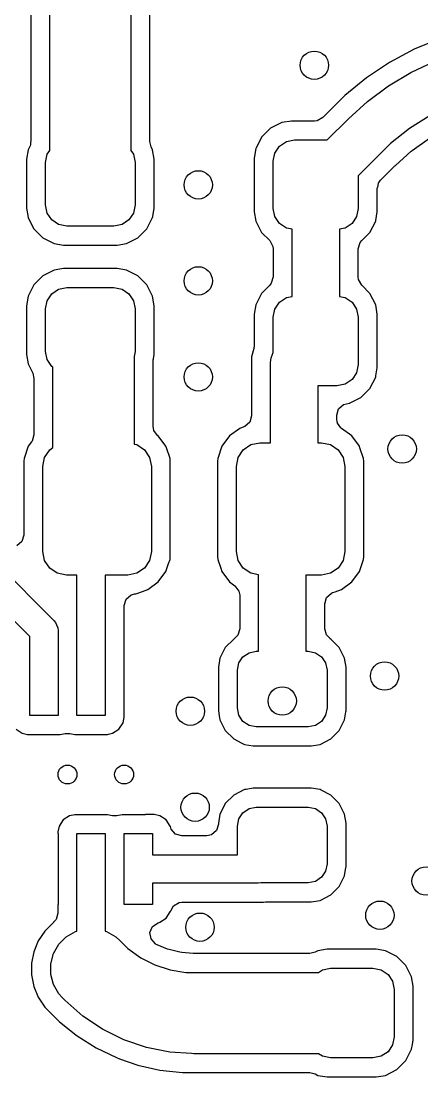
# Model space of a CAD drawing. Extents: x 4.94 to 6.9, y -4.14 to -2.94.
# Drawn here: x 6.0224 to 6.1895, y -3.8023 to -3.3625 of the extents above; entities that cross this region are included whole.
import ezdxf

# ---------------------------------------------------------------- set-up
doc = ezdxf.new("R2010")
doc.units = 0
doc.header["$MEASUREMENT"] = 0
doc.layers.add('BLACK', color=7, linetype='CONTINUOUS')

msp = doc.modelspace()

# ---------------------------------------------------------------- linework, layer by layer
at = {"layer": 'BLACK', "linetype": 'CONTINUOUS'}
for p, q in [((6.02647, -3.34822), (6.02647, -3.41273)), ((6.03436, -3.41636), (6.03436, -3.35067)), ((6.06824, -3.35067), (6.06824, -3.41636)), ((6.07613, -3.41273), (6.07613, -3.34822)), ((6.19586, -3.37027), (6.18629, -3.37424)), ((6.18629, -3.37424), (6.17604, -3.37971)), ((6.17604, -3.37971), (6.16638, -3.38617)), ((6.18489, -3.38394), (6.19468, -3.37931)), ((6.16638, -3.38617), (6.1574, -3.39354)), ((6.16638, -3.38617), (6.16638, -3.38617)), ((6.1756, -3.3895), (6.18489, -3.38394)), ((6.1669, -3.39596), (6.1756, -3.3895)), ((6.1574, -3.39354), (6.15504, -3.3959)), ((6.15504, -3.3959), (6.14822, -3.40272)), ((6.15504, -3.3959), (6.15504, -3.3959)), ((6.15888, -3.40323), (6.1669, -3.39596)), ((6.1458, -3.40404), (6.14477, -3.40415)), ((6.14822, -3.40272), (6.1458, -3.40404)), ((6.15006, -3.41205), (6.15888, -3.40323)), ((6.15888, -3.40323), (6.15888, -3.40323)), ((6.19298, -3.40178), (6.18436, -3.4072)), ((6.12645, -3.40718), (6.1227, -3.41094)), ((6.13118, -3.40477), (6.12645, -3.40718)), ((6.12645, -3.40718), (6.12645, -3.40718)), ((6.1351, -3.40415), (6.13118, -3.40477)), ((6.14477, -3.40415), (6.1351, -3.40415)), ((6.18436, -3.4072), (6.1764, -3.41355)), ((6.02642, -3.41291), (6.02632, -3.4139)), ((6.02647, -3.41273), (6.02642, -3.41291)), ((6.07666, -3.41494), (6.07613, -3.41273)), ((6.1227, -3.41094), (6.12039, -3.41547)), ((6.1227, -3.41094), (6.1227, -3.41094)), ((6.1227, -3.41094), (6.1227, -3.41094)), ((6.13015, -3.41464), (6.13303, -3.41272)), ((6.13303, -3.41272), (6.13642, -3.41205)), ((6.13642, -3.41205), (6.15006, -3.41205)), ((6.18552, -3.41639), (6.19265, -3.41133)), ((6.02533, -3.41614), (6.0247, -3.42006)), ((6.02619, -3.41444), (6.02533, -3.41614)), ((6.02632, -3.4139), (6.02619, -3.41444)), ((6.03327, -3.41799), (6.03436, -3.41636)), ((6.06824, -3.41636), (6.06933, -3.41799)), ((6.07727, -3.41614), (6.07666, -3.41494)), ((6.07789, -3.42006), (6.07727, -3.41614)), ((6.07727, -3.41614), (6.07727, -3.41614)), ((6.07727, -3.41614), (6.07727, -3.41614)), ((6.12029, -3.41566), (6.11967, -3.41959)), ((6.12039, -3.41547), (6.12029, -3.41566)), ((6.12823, -3.41752), (6.13015, -3.41464)), ((6.17279, -3.41715), (6.16299, -3.42695)), ((6.1764, -3.41355), (6.17279, -3.41715)), ((6.17279, -3.41715), (6.17279, -3.41715)), ((6.17848, -3.42264), (6.18509, -3.41673)), ((6.18509, -3.41673), (6.18552, -3.41639)), ((6.0247, -3.42006), (6.0247, -3.42046)), ((6.0247, -3.42046), (6.0247, -3.44041)), ((6.0326, -3.42138), (6.03327, -3.41799)), ((6.0326, -3.43909), (6.0326, -3.42138)), ((6.06933, -3.41799), (6.07, -3.42138)), ((6.07, -3.42138), (6.07, -3.43909)), ((6.07789, -3.44041), (6.07789, -3.42006)), ((6.11967, -3.41959), (6.11967, -3.44191)), ((6.12756, -3.42091), (6.12823, -3.41752)), ((6.12756, -3.44059), (6.12756, -3.42091)), ((6.17395, -3.42716), (6.17828, -3.42283)), ((6.17828, -3.42283), (6.17848, -3.42264)), ((6.16299, -3.42695), (6.16299, -3.44059)), ((6.17123, -3.43108), (6.17148, -3.4299)), ((6.17148, -3.4299), (6.17163, -3.42971)), ((6.17163, -3.42971), (6.17166, -3.4296)), ((6.17166, -3.4296), (6.17232, -3.42879)), ((6.17232, -3.42879), (6.17395, -3.42716)), ((6.17089, -3.43224), (6.17123, -3.43108)), ((6.17089, -3.44191), (6.17089, -3.43224)), ((6.03327, -3.44248), (6.0326, -3.43909)), ((6.07, -3.43909), (6.06933, -3.44248)), ((6.0247, -3.44041), (6.02533, -3.44434)), ((6.03519, -3.44536), (6.03327, -3.44248)), ((6.06933, -3.44248), (6.06741, -3.44536)), ((6.07734, -3.44393), (6.07789, -3.44041)), ((6.11967, -3.44191), (6.12029, -3.44583)), ((6.12823, -3.44398), (6.12756, -3.44059)), ((6.16299, -3.44059), (6.16232, -3.44398)), ((6.1703, -3.4456), (6.17089, -3.44191)), ((6.02533, -3.44434), (6.02533, -3.44434)), ((6.02533, -3.44434), (6.02533, -3.44434)), ((6.02533, -3.44434), (6.02767, -3.44893)), ((6.03807, -3.44728), (6.03519, -3.44536)), ((6.04146, -3.44795), (6.03807, -3.44728)), ((6.06114, -3.44795), (6.04146, -3.44795)), ((6.06453, -3.44728), (6.06114, -3.44795)), ((6.06741, -3.44536), (6.06453, -3.44728)), ((6.07486, -3.44906), (6.07727, -3.44434)), ((6.07727, -3.44434), (6.07734, -3.44393)), ((6.12029, -3.44583), (6.12029, -3.44583)), ((6.12029, -3.44583), (6.12029, -3.44583)), ((6.12029, -3.44583), (6.1227, -3.45056)), ((6.13015, -3.44685), (6.12823, -3.44398)), ((6.13303, -3.44877), (6.13015, -3.44685)), ((6.1604, -3.44685), (6.15752, -3.44877)), ((6.16232, -3.44398), (6.1604, -3.44685)), ((6.16786, -3.45056), (6.17026, -3.44583)), ((6.17026, -3.44583), (6.1703, -3.4456)), ((6.02767, -3.44893), (6.02774, -3.44906)), ((6.02774, -3.44906), (6.02774, -3.44906)), ((6.02774, -3.44906), (6.03149, -3.45282)), ((6.07111, -3.45282), (6.07486, -3.44906)), ((6.1227, -3.45056), (6.1227, -3.45056)), ((6.1227, -3.45056), (6.1227, -3.45056)), ((6.1227, -3.45056), (6.12611, -3.45397)), ((6.13543, -3.44925), (6.13303, -3.44877)), ((6.13543, -3.47724), (6.13543, -3.44925)), ((6.15752, -3.44877), (6.15512, -3.44925)), ((6.15512, -3.44925), (6.15512, -3.47724)), ((6.16444, -3.45397), (6.16786, -3.45056)), ((6.16786, -3.45056), (6.16786, -3.45056)), ((6.03149, -3.45282), (6.03149, -3.45282)), ((6.03149, -3.45282), (6.03149, -3.45282)), ((6.03149, -3.45282), (6.03622, -3.45523)), ((6.03622, -3.45523), (6.03622, -3.45523)), ((6.03622, -3.45523), (6.03622, -3.45523)), ((6.03622, -3.45523), (6.04014, -3.45585)), ((6.04014, -3.45585), (6.04014, -3.45585)), ((6.04014, -3.45585), (6.06246, -3.45585)), ((6.06246, -3.45585), (6.06638, -3.45523)), ((6.06638, -3.45523), (6.07111, -3.45282)), ((6.06638, -3.45523), (6.06638, -3.45523)), ((6.06638, -3.45523), (6.06638, -3.45523)), ((6.12611, -3.45397), (6.12743, -3.45639)), ((6.12743, -3.45639), (6.12754, -3.45743)), ((6.16301, -3.45743), (6.16379, -3.45479)), ((6.16379, -3.45479), (6.16444, -3.45397)), ((6.12754, -3.45743), (6.12754, -3.46907)), ((6.16301, -3.46907), (6.16301, -3.45743)), ((6.04014, -3.46565), (6.03622, -3.46627)), ((6.06246, -3.46565), (6.04014, -3.46565)), ((6.04014, -3.46565), (6.04014, -3.46565)), ((6.06638, -3.46627), (6.06246, -3.46565)), ((6.06246, -3.46565), (6.06246, -3.46565)), ((6.03149, -3.46868), (6.02774, -3.47243)), ((6.03622, -3.46627), (6.03149, -3.46868)), ((6.03149, -3.46868), (6.03149, -3.46868)), ((6.07111, -3.46868), (6.06638, -3.46627)), ((6.06638, -3.46627), (6.06638, -3.46627)), ((6.06638, -3.46627), (6.06638, -3.46627)), ((6.07486, -3.47243), (6.07111, -3.46868)), ((6.07111, -3.46868), (6.07111, -3.46868)), ((6.07111, -3.46868), (6.07111, -3.46868)), ((6.12754, -3.46907), (6.12676, -3.47171)), ((6.16312, -3.47011), (6.16301, -3.46907)), ((6.16444, -3.47252), (6.16312, -3.47011)), ((6.02774, -3.47243), (6.02533, -3.47716)), ((6.02774, -3.47243), (6.02774, -3.47243)), ((6.03519, -3.47614), (6.03807, -3.47422)), ((6.03807, -3.47422), (6.04146, -3.47354)), ((6.04146, -3.47354), (6.06114, -3.47354)), ((6.06114, -3.47354), (6.06453, -3.47422)), ((6.06453, -3.47422), (6.06741, -3.47614)), ((6.07727, -3.47716), (6.07486, -3.47243)), ((6.07486, -3.47243), (6.07486, -3.47243)), ((6.07486, -3.47243), (6.07486, -3.47243)), ((6.12611, -3.47252), (6.1227, -3.47594)), ((6.12676, -3.47171), (6.12611, -3.47252)), ((6.16786, -3.47594), (6.16444, -3.47252)), ((6.02533, -3.47716), (6.0247, -3.48108)), ((6.03327, -3.47901), (6.03519, -3.47614)), ((6.06741, -3.47614), (6.06933, -3.47901)), ((6.07789, -3.48108), (6.07727, -3.47716)), ((6.07727, -3.47716), (6.07727, -3.47716)), ((6.07727, -3.47716), (6.07727, -3.47716)), ((6.1227, -3.47594), (6.12029, -3.48066)), ((6.1227, -3.47594), (6.1227, -3.47594)), ((6.13015, -3.47964), (6.13303, -3.47772)), ((6.13303, -3.47772), (6.13543, -3.47724)), ((6.15512, -3.47724), (6.15752, -3.47772)), ((6.15752, -3.47772), (6.1604, -3.47964)), ((6.17026, -3.48066), (6.16786, -3.47594)), ((6.16786, -3.47594), (6.16786, -3.47594)), ((6.16786, -3.47594), (6.16786, -3.47594)), ((6.0247, -3.48108), (6.0247, -3.50144)), ((6.0326, -3.4824), (6.03327, -3.47901)), ((6.0326, -3.50012), (6.0326, -3.4824)), ((6.06933, -3.47901), (6.07, -3.4824)), ((6.07, -3.4824), (6.07, -3.50012)), ((6.07789, -3.50144), (6.07789, -3.48108)), ((6.12029, -3.48066), (6.11967, -3.48459)), ((6.12756, -3.48591), (6.12823, -3.48252)), ((6.12823, -3.48252), (6.13015, -3.47964)), ((6.1604, -3.47964), (6.16232, -3.48252)), ((6.16232, -3.48252), (6.16299, -3.48591)), ((6.17089, -3.48459), (6.17026, -3.48066)), ((6.17026, -3.48066), (6.17026, -3.48066)), ((6.17026, -3.48066), (6.17026, -3.48066)), ((6.11967, -3.48459), (6.11967, -3.49763)), ((6.12756, -3.5006), (6.12756, -3.48591)), ((6.16299, -3.48591), (6.16299, -3.50559)), ((6.17089, -3.50691), (6.17089, -3.48459)), ((6.03327, -3.50351), (6.0326, -3.50012)), ((6.07, -3.50012), (6.06958, -3.50225)), ((6.1195, -3.4989), (6.11856, -3.50239)), ((6.11967, -3.49763), (6.1195, -3.4989)), ((6.12665, -3.5028), (6.12756, -3.5006)), ((6.0247, -3.50144), (6.02533, -3.50536)), ((6.03519, -3.50638), (6.03327, -3.50351)), ((6.06958, -3.50225), (6.06958, -3.53872)), ((6.07747, -3.50449), (6.07753, -3.50373)), ((6.07747, -3.53132), (6.07747, -3.50449)), ((6.07753, -3.50373), (6.07755, -3.5036)), ((6.07755, -3.5036), (6.07761, -3.50321)), ((6.07761, -3.50321), (6.07789, -3.50144)), ((6.11856, -3.50239), (6.11856, -3.52699)), ((6.12646, -3.50472), (6.12665, -3.5028)), ((6.12646, -3.53819), (6.12646, -3.50472)), ((6.02533, -3.50536), (6.02533, -3.50536)), ((6.02533, -3.50536), (6.02533, -3.50536)), ((6.02533, -3.50536), (6.02727, -3.50918)), ((6.02727, -3.50918), (6.0278, -3.5114)), ((6.0357, -3.50672), (6.03519, -3.50638)), ((6.0357, -3.54018), (6.0357, -3.50672)), ((6.16232, -3.50898), (6.1604, -3.51185)), ((6.16299, -3.50559), (6.16232, -3.50898)), ((6.17036, -3.51024), (6.17089, -3.50691)), ((6.0278, -3.5114), (6.0278, -3.53487)), ((6.15752, -3.51377), (6.15413, -3.51445)), ((6.1604, -3.51185), (6.15752, -3.51377)), ((6.16786, -3.51556), (6.17026, -3.51083)), ((6.17026, -3.51083), (6.17036, -3.51024)), ((6.15413, -3.51445), (6.14614, -3.51445)), ((6.14614, -3.51445), (6.14614, -3.53819)), ((6.1641, -3.51931), (6.16786, -3.51556)), ((6.15481, -3.5241), (6.15689, -3.5223)), ((6.15689, -3.5223), (6.15815, -3.52191)), ((6.15815, -3.52191), (6.15938, -3.52172)), ((6.15938, -3.52172), (6.1641, -3.51931)), ((6.11856, -3.52699), (6.11779, -3.52963)), ((6.15404, -3.52674), (6.15481, -3.5241)), ((6.15404, -3.52826), (6.15404, -3.52674)), ((6.07779, -3.53305), (6.07747, -3.53132)), ((6.11529, -3.5316), (6.11365, -3.53217)), ((6.11571, -3.53143), (6.11529, -3.5316)), ((6.11779, -3.52963), (6.11571, -3.53143)), ((6.15423, -3.52963), (6.15404, -3.52826)), ((6.15431, -3.52976), (6.15423, -3.52963)), ((6.15435, -3.53), (6.15431, -3.52976)), ((6.15508, -3.53095), (6.15435, -3.53)), ((6.15572, -3.53195), (6.15508, -3.53095)), ((6.0278, -3.53487), (6.02703, -3.53751)), ((6.07933, -3.53509), (6.07779, -3.53305)), ((6.07934, -3.53509), (6.07933, -3.53509)), ((6.07933, -3.53509), (6.07933, -3.53509)), ((6.07945, -3.53525), (6.07934, -3.53509)), ((6.07959, -3.53535), (6.07945, -3.53525)), ((6.08277, -3.53965), (6.07959, -3.53535)), ((6.07959, -3.53535), (6.07959, -3.53535)), ((6.07959, -3.53535), (6.07959, -3.53535)), ((6.10934, -3.53535), (6.10617, -3.53965)), ((6.11365, -3.53217), (6.10934, -3.53535)), ((6.1559, -3.53203), (6.15572, -3.53195)), ((6.15602, -3.53219), (6.1559, -3.53203)), ((6.1603, -3.53535), (6.15602, -3.53219)), ((6.16348, -3.53965), (6.1603, -3.53535)), ((6.02546, -3.53965), (6.0237, -3.5447)), ((6.02685, -3.53777), (6.02546, -3.53965)), ((6.02703, -3.53751), (6.02685, -3.53777)), ((6.03436, -3.54107), (6.0357, -3.54018)), ((6.06958, -3.53872), (6.07068, -3.53894)), ((6.07068, -3.53894), (6.07387, -3.54107)), ((6.08299, -3.5403), (6.08277, -3.53965)), ((6.08453, -3.5447), (6.08299, -3.5403)), ((6.10617, -3.53965), (6.1044, -3.5447)), ((6.10617, -3.53965), (6.10617, -3.53965)), ((6.11507, -3.54107), (6.11826, -3.53894)), ((6.11826, -3.53894), (6.12203, -3.53819)), ((6.12203, -3.53819), (6.12646, -3.53819)), ((6.14614, -3.53819), (6.14762, -3.53819)), ((6.14762, -3.53819), (6.15138, -3.53894)), ((6.15138, -3.53894), (6.15458, -3.54107)), ((6.1637, -3.5403), (6.16348, -3.53965)), ((6.16524, -3.5447), (6.1637, -3.5403)), ((6.0237, -3.5447), (6.02358, -3.54589)), ((6.03148, -3.54803), (6.03223, -3.54426)), ((6.03223, -3.54426), (6.03436, -3.54107)), ((6.07387, -3.54107), (6.076, -3.54426)), ((6.076, -3.54426), (6.07675, -3.54803)), ((6.08465, -3.54589), (6.08453, -3.5447)), ((6.08453, -3.5447), (6.08453, -3.5447)), ((6.1044, -3.5447), (6.10429, -3.54589)), ((6.1044, -3.5447), (6.1044, -3.5447)), ((6.11219, -3.54803), (6.11293, -3.54426)), ((6.11293, -3.54426), (6.11507, -3.54107)), ((6.15458, -3.54107), (6.15671, -3.54426)), ((6.15671, -3.54426), (6.15746, -3.54803)), ((6.16535, -3.54589), (6.16524, -3.5447)), ((6.16524, -3.5447), (6.16524, -3.5447)), ((6.02358, -3.54589), (6.02358, -3.57673)), ((6.03148, -3.58346), (6.03148, -3.54803)), ((6.07675, -3.54803), (6.07675, -3.58346)), ((6.08465, -3.5856), (6.08465, -3.54589)), ((6.10429, -3.54589), (6.10429, -3.5856)), ((6.11219, -3.58346), (6.11219, -3.54803)), ((6.15746, -3.54803), (6.15746, -3.58346)), ((6.16535, -3.5856), (6.16535, -3.54589)), ((5.9922, -3.5683), (6.0361, -3.6122)), ((6.02602, -3.61882), (5.98212, -3.57492)), ((6.02281, -3.57937), (6.02073, -3.58117)), ((6.02358, -3.57673), (6.02281, -3.57937)), ((6.03223, -3.58723), (6.03148, -3.58346)), ((6.07675, -3.58346), (6.076, -3.58723)), ((6.11293, -3.58723), (6.11219, -3.58346)), ((6.15746, -3.58346), (6.15671, -3.58723)), ((6.03436, -3.59042), (6.03223, -3.58723)), ((6.076, -3.58723), (6.07387, -3.59042)), ((6.08277, -3.59185), (6.08395, -3.58847)), ((6.08395, -3.58847), (6.08453, -3.5868)), ((6.08453, -3.5868), (6.08465, -3.5856)), ((6.08453, -3.5868), (6.08453, -3.5868)), ((6.10429, -3.5856), (6.1044, -3.5868)), ((6.1044, -3.5868), (6.1044, -3.5868)), ((6.1044, -3.5868), (6.10568, -3.59045)), ((6.11507, -3.59042), (6.11293, -3.58723)), ((6.15671, -3.58723), (6.15458, -3.59042)), ((6.16348, -3.59185), (6.16466, -3.58847)), ((6.16466, -3.58847), (6.16524, -3.5868)), ((6.16524, -3.5868), (6.16535, -3.5856)), ((6.16524, -3.5868), (6.16524, -3.5868)), ((6.03755, -3.59256), (6.03436, -3.59042)), ((6.04132, -3.59331), (6.03755, -3.59256)), ((6.07068, -3.59256), (6.06691, -3.59331)), ((6.07387, -3.59042), (6.07068, -3.59256)), ((6.07959, -3.59615), (6.08277, -3.59185)), ((6.10568, -3.59045), (6.10617, -3.59185)), ((6.10617, -3.59185), (6.10934, -3.59615)), ((6.11826, -3.59256), (6.11507, -3.59042)), ((6.12146, -3.59319), (6.11826, -3.59256)), ((6.12146, -3.62504), (6.12146, -3.59319)), ((6.15138, -3.59256), (6.14762, -3.59331)), ((6.15458, -3.59042), (6.15138, -3.59256)), ((6.1603, -3.59615), (6.16348, -3.59185)), ((6.04571, -3.59331), (6.04132, -3.59331)), ((6.04571, -3.62224), (6.04571, -3.59331)), ((6.06691, -3.59331), (6.05752, -3.59331)), ((6.05752, -3.59331), (6.05752, -3.62224)), ((6.07529, -3.59932), (6.07959, -3.59615)), ((6.10934, -3.59615), (6.11158, -3.5978)), ((6.14762, -3.59331), (6.14114, -3.59331)), ((6.14114, -3.59331), (6.14114, -3.62504)), ((6.156, -3.59932), (6.1603, -3.59615)), ((6.06619, -3.60335), (6.06827, -3.60155)), ((6.06827, -3.60155), (6.06984, -3.60113)), ((6.06984, -3.60113), (6.07017, -3.6011)), ((6.07017, -3.6011), (6.07024, -3.60109)), ((6.07024, -3.60109), (6.07306, -3.6001)), ((6.07024, -3.60109), (6.07024, -3.60109)), ((6.07306, -3.6001), (6.07529, -3.59932)), ((6.11158, -3.5978), (6.11324, -3.59999)), ((6.11324, -3.59999), (6.11356, -3.60173)), ((6.11356, -3.60173), (6.11356, -3.61575)), ((6.14981, -3.60258), (6.15189, -3.60078)), ((6.15189, -3.60078), (6.1523, -3.60062)), ((6.1523, -3.60062), (6.15341, -3.60023)), ((6.15341, -3.60023), (6.156, -3.59932)), ((6.06541, -3.60599), (6.06619, -3.60335)), ((6.06541, -3.62224), (6.06541, -3.60599)), ((6.14904, -3.60522), (6.14981, -3.60258)), ((6.14904, -3.61575), (6.14904, -3.60522)), ((6.0361, -3.6122), (6.03684, -3.6131)), ((6.03684, -3.6131), (6.03721, -3.61398)), ((6.03721, -3.61398), (6.03772, -3.61523)), ((6.03772, -3.61523), (6.03783, -3.61638)), ((6.02602, -3.62224), (6.02602, -3.61882)), ((6.03783, -3.61638), (6.03783, -3.62224)), ((6.11279, -3.61839), (6.11134, -3.61969)), ((6.11356, -3.61575), (6.11279, -3.61839)), ((6.1497, -3.61821), (6.14904, -3.61575)), ((6.15126, -3.61968), (6.1497, -3.61821)), ((6.02602, -3.65177), (6.02602, -3.62224)), ((6.03783, -3.62224), (6.03783, -3.65177)), ((6.04571, -3.65177), (6.04571, -3.62224)), ((6.05752, -3.62224), (6.05752, -3.65177)), ((6.06539, -3.65177), (6.06539, -3.62224)), ((6.06539, -3.62224), (6.06541, -3.62224)), ((6.10756, -3.62353), (6.10529, -3.62798)), ((6.11109, -3.62), (6.10756, -3.62353)), ((6.10756, -3.62353), (6.10756, -3.62353)), ((6.1114, -3.61977), (6.11109, -3.62)), ((6.11134, -3.61969), (6.1114, -3.61977)), ((6.1512, -3.61977), (6.15126, -3.61968)), ((6.15151, -3.62), (6.1512, -3.61977)), ((6.15504, -3.62353), (6.15151, -3.62)), ((6.15731, -3.62798), (6.15504, -3.62353)), ((6.15504, -3.62353), (6.15504, -3.62353)), ((6.15504, -3.62353), (6.15504, -3.62353)), ((6.10529, -3.62798), (6.1047, -3.63167)), ((6.1132, -3.6299), (6.1149, -3.62735)), ((6.1149, -3.62735), (6.11746, -3.62564)), ((6.11746, -3.62564), (6.12047, -3.62504)), ((6.12047, -3.62504), (6.12146, -3.62504)), ((6.14114, -3.62504), (6.14213, -3.62504)), ((6.14213, -3.62504), (6.14514, -3.62564)), ((6.14514, -3.62564), (6.14769, -3.62735)), ((6.14769, -3.62735), (6.1494, -3.6299)), ((6.15789, -3.63167), (6.15731, -3.62798)), ((6.1047, -3.63167), (6.1047, -3.6499)), ((6.1126, -3.63291), (6.1132, -3.6299)), ((6.1494, -3.6299), (6.15, -3.63291)), ((6.15789, -3.6499), (6.15789, -3.63167)), ((6.1126, -3.64866), (6.1126, -3.63291)), ((6.15, -3.63291), (6.15, -3.64866)), ((6.1047, -3.6499), (6.10503, -3.65193)), ((6.1132, -3.65167), (6.1126, -3.64866)), ((6.15, -3.64866), (6.1494, -3.65167)), ((6.15731, -3.65359), (6.15785, -3.65021)), ((6.15785, -3.65021), (6.15789, -3.6499)), ((6.03783, -3.65177), (6.02602, -3.65177)), ((6.05752, -3.65177), (6.04571, -3.65177)), ((6.06496, -3.65485), (6.06541, -3.65255)), ((6.06541, -3.65177), (6.06539, -3.65177)), ((6.06541, -3.65255), (6.06541, -3.65177)), ((6.06541, -3.65255), (6.06541, -3.65255)), ((6.10503, -3.65193), (6.10529, -3.65359)), ((6.10529, -3.65359), (6.10756, -3.65805)), ((6.1149, -3.65423), (6.1132, -3.65167)), ((6.11746, -3.65594), (6.1149, -3.65423)), ((6.14769, -3.65423), (6.14514, -3.65594)), ((6.1494, -3.65167), (6.14769, -3.65423)), ((6.15504, -3.65805), (6.15731, -3.65359)), ((6.15731, -3.65359), (6.15731, -3.65359)), ((6.15731, -3.65359), (6.15731, -3.65359)), ((6.02033, -3.65746), (6.02294, -3.65921)), ((6.02294, -3.65921), (6.02294, -3.65921)), ((6.02294, -3.65921), (6.02515, -3.65965)), ((6.03871, -3.65965), (6.04082, -3.65923)), ((6.04082, -3.65923), (6.04272, -3.65923)), ((6.04272, -3.65923), (6.04483, -3.65965)), ((6.05888, -3.65955), (6.0606, -3.65921)), ((6.0606, -3.65921), (6.06321, -3.65746)), ((6.0606, -3.65921), (6.0606, -3.65921)), ((6.0606, -3.65921), (6.0606, -3.65921)), ((6.06321, -3.65746), (6.06496, -3.65485)), ((6.06496, -3.65485), (6.06496, -3.65485)), ((6.06496, -3.65485), (6.06496, -3.65485)), ((6.10756, -3.65805), (6.10756, -3.65805)), ((6.10756, -3.65805), (6.10756, -3.65805)), ((6.10756, -3.65805), (6.11109, -3.66158)), ((6.12047, -3.65654), (6.11746, -3.65594)), ((6.14213, -3.65654), (6.12047, -3.65654)), ((6.14514, -3.65594), (6.14213, -3.65654)), ((6.15151, -3.66158), (6.15504, -3.65805)), ((6.02515, -3.65965), (6.03871, -3.65965)), ((6.04483, -3.65965), (6.0584, -3.65965)), ((6.0584, -3.65965), (6.05888, -3.65955)), ((6.11109, -3.66158), (6.11109, -3.66158)), ((6.11109, -3.66158), (6.11109, -3.66158)), ((6.11109, -3.66158), (6.11453, -3.66333)), ((6.11453, -3.66333), (6.11554, -3.66384)), ((6.14706, -3.66384), (6.15151, -3.66158)), ((6.11554, -3.66384), (6.11923, -3.66443)), ((6.11923, -3.66443), (6.11923, -3.66443)), ((6.11923, -3.66443), (6.14337, -3.66443)), ((6.14337, -3.66443), (6.14706, -3.66384)), ((6.11109, -3.68496), (6.10756, -3.68849)), ((6.11554, -3.68269), (6.11109, -3.68496)), ((6.11109, -3.68496), (6.11109, -3.68496)), ((6.11109, -3.68496), (6.11109, -3.68496)), ((6.11625, -3.68258), (6.11554, -3.68269)), ((6.11923, -3.68211), (6.11625, -3.68258)), ((6.14337, -3.68211), (6.11923, -3.68211)), ((6.14706, -3.68269), (6.14337, -3.68211)), ((6.14756, -3.68294), (6.14706, -3.68269)), ((6.15151, -3.68496), (6.14756, -3.68294)), ((6.15504, -3.68849), (6.15151, -3.68496)), ((6.15151, -3.68496), (6.15151, -3.68496)), ((6.15151, -3.68496), (6.15151, -3.68496)), ((6.1068, -3.68997), (6.10529, -3.69294)), ((6.10756, -3.68849), (6.1068, -3.68997)), ((6.10756, -3.68849), (6.10756, -3.68849)), ((6.10756, -3.68849), (6.10756, -3.68849)), ((6.11746, -3.6906), (6.12047, -3.69)), ((6.12047, -3.69), (6.14213, -3.69)), ((6.14213, -3.69), (6.14514, -3.6906)), ((6.15731, -3.69294), (6.15504, -3.68849)), ((6.15504, -3.68849), (6.15504, -3.68849)), ((6.15504, -3.68849), (6.15504, -3.68849)), ((6.04263, -3.69355), (6.04002, -3.69529)), ((6.04483, -3.69311), (6.04263, -3.69355)), ((6.04263, -3.69355), (6.04263, -3.69355)), ((6.0584, -3.69311), (6.04483, -3.69311)), ((6.0605, -3.69353), (6.0584, -3.69311)), ((6.06241, -3.69353), (6.0605, -3.69353)), ((6.06452, -3.69311), (6.06241, -3.69353)), ((6.07425, -3.69311), (6.06452, -3.69311)), ((6.07798, -3.69309), (6.07425, -3.69309)), ((6.07425, -3.69309), (6.07425, -3.69311)), ((6.08028, -3.69355), (6.07798, -3.69309)), ((6.07798, -3.69309), (6.07798, -3.69309)), ((6.0829, -3.69529), (6.08028, -3.69355)), ((6.08028, -3.69355), (6.08028, -3.69355)), ((6.10529, -3.69294), (6.1047, -3.69663)), ((6.1132, -3.69486), (6.1149, -3.69231)), ((6.1149, -3.69231), (6.11746, -3.6906)), ((6.14514, -3.6906), (6.14769, -3.69231)), ((6.14769, -3.69231), (6.1494, -3.69486)), ((6.15789, -3.69663), (6.15731, -3.69294)), ((6.03827, -3.6979), (6.03781, -3.70021)), ((6.04002, -3.69529), (6.03827, -3.6979)), ((6.03827, -3.6979), (6.03827, -3.6979)), ((6.08464, -3.6979), (6.0829, -3.69529)), ((6.08466, -3.69802), (6.08464, -3.6979)), ((6.08464, -3.6979), (6.08464, -3.6979)), ((6.08501, -3.69909), (6.08466, -3.69802)), ((6.1047, -3.69707), (6.10393, -3.69971)), ((6.1047, -3.69663), (6.1047, -3.69707)), ((6.1126, -3.69787), (6.1132, -3.69486)), ((6.1126, -3.70984), (6.1126, -3.69787)), ((6.1494, -3.69486), (6.15, -3.69787)), ((6.15, -3.69787), (6.15, -3.71362)), ((6.15789, -3.71486), (6.15789, -3.69663)), ((6.03781, -3.70021), (6.03781, -3.70098)), ((6.03781, -3.70098), (6.03783, -3.70098)), ((6.03783, -3.70098), (6.03783, -3.73051)), ((6.04571, -3.73051), (6.04571, -3.70098)), ((6.04571, -3.70098), (6.05752, -3.70098)), ((6.05752, -3.70098), (6.05752, -3.71575)), ((6.06539, -3.73051), (6.06539, -3.70098)), ((6.06539, -3.70098), (6.0772, -3.70098)), ((6.0772, -3.70098), (6.0772, -3.70984)), ((6.08681, -3.70117), (6.08501, -3.69909)), ((6.08945, -3.70195), (6.08681, -3.70117)), ((6.09982, -3.70195), (6.08945, -3.70195)), ((6.10185, -3.70151), (6.09982, -3.70195)), ((6.10393, -3.69971), (6.10185, -3.70151)), ((6.0772, -3.70984), (6.1126, -3.70984)), ((6.05752, -3.71575), (6.05752, -3.74163)), ((6.15, -3.71362), (6.1494, -3.71664)), ((6.15731, -3.71856), (6.15786, -3.71508)), ((6.15786, -3.71508), (6.15789, -3.71486)), ((6.14769, -3.71919), (6.14514, -3.7209)), ((6.1494, -3.71664), (6.14769, -3.71919)), ((6.15504, -3.72301), (6.15731, -3.71856)), ((6.15731, -3.71856), (6.15731, -3.71856)), ((6.15731, -3.71856), (6.15731, -3.71856)), ((6.1213, -3.72165), (6.0772, -3.72165)), ((6.0772, -3.72165), (6.0772, -3.73051)), ((6.12245, -3.72154), (6.1213, -3.72165)), ((6.12256, -3.7215), (6.12245, -3.72154)), ((6.14213, -3.7215), (6.12256, -3.7215)), ((6.14514, -3.7209), (6.14213, -3.7215)), ((6.15151, -3.72654), (6.15504, -3.72301)), ((6.08833, -3.72968), (6.08945, -3.72955)), ((6.08945, -3.72955), (6.12312, -3.72955)), ((6.12312, -3.72955), (6.12343, -3.72951)), ((6.12343, -3.72951), (6.12435, -3.72939)), ((6.12343, -3.72951), (6.12343, -3.72951)), ((6.12435, -3.72939), (6.14337, -3.72939)), ((6.14337, -3.72939), (6.14706, -3.7288)), ((6.14337, -3.72939), (6.14337, -3.72939)), ((6.14706, -3.7288), (6.15151, -3.72654)), ((6.03783, -3.73051), (6.03781, -3.73051)), ((6.03781, -3.73051), (6.03781, -3.73418)), ((6.04571, -3.74163), (6.04571, -3.73051)), ((6.0772, -3.73051), (6.06539, -3.73051)), ((6.0829, -3.7362), (6.08464, -3.73359)), ((6.08464, -3.73359), (6.08466, -3.73348)), ((6.08464, -3.73359), (6.08464, -3.73359)), ((6.08464, -3.73359), (6.08464, -3.73359)), ((6.08466, -3.73348), (6.08478, -3.73325)), ((6.08478, -3.73325), (6.08482, -3.73315)), ((6.08482, -3.73315), (6.08483, -3.73315)), ((6.08483, -3.73315), (6.08594, -3.73104)), ((6.08594, -3.73104), (6.08833, -3.72968)), ((6.03578, -3.73814), (6.03233, -3.7416)), ((6.03597, -3.73799), (6.03578, -3.73814)), ((6.03704, -3.73682), (6.03593, -3.73795)), ((6.03593, -3.73795), (6.03597, -3.73799)), ((6.03781, -3.73418), (6.03704, -3.73682)), ((6.07725, -3.73966), (6.07953, -3.73813)), ((6.07953, -3.73813), (6.08006, -3.73799)), ((6.08006, -3.73799), (6.08028, -3.73795)), ((6.08028, -3.73795), (6.0829, -3.7362)), ((6.03233, -3.7416), (6.02961, -3.74567)), ((6.03233, -3.7416), (6.03233, -3.7416)), ((6.0413, -3.74399), (6.04513, -3.74178)), ((6.04513, -3.74178), (6.04571, -3.74163)), ((6.05752, -3.74163), (6.0581, -3.74178)), ((6.0581, -3.74178), (6.06193, -3.74399)), ((6.07616, -3.74219), (6.07725, -3.73966)), ((6.07661, -3.7449), (6.07616, -3.74219)), ((6.02961, -3.74567), (6.02774, -3.75019)), ((6.03596, -3.75095), (6.03818, -3.74712)), ((6.03818, -3.74712), (6.0413, -3.74399)), ((6.06193, -3.74399), (6.06359, -3.74546)), ((6.06359, -3.74546), (6.06461, -3.74647)), ((6.06461, -3.74647), (6.06462, -3.74648)), ((6.06462, -3.74648), (6.06695, -3.74882)), ((6.07846, -3.74694), (6.07661, -3.7449)), ((6.07851, -3.74697), (6.07846, -3.74694)), ((6.07853, -3.74699), (6.07851, -3.74697)), ((6.07921, -3.74733), (6.07853, -3.74699)), ((6.02774, -3.75019), (6.02678, -3.75499)), ((6.02774, -3.75019), (6.02774, -3.75019)), ((6.03482, -3.75522), (6.03596, -3.75095)), ((6.06695, -3.74882), (6.07232, -3.75271)), ((6.08346, -3.74909), (6.07921, -3.74733)), ((6.08419, -3.74933), (6.08346, -3.74909)), ((6.08866, -3.7504), (6.08419, -3.74933)), ((6.08942, -3.75052), (6.08866, -3.7504)), ((6.0942, -3.7509), (6.08942, -3.75052)), ((6.09458, -3.75092), (6.0942, -3.7509)), ((6.09602, -3.75092), (6.09458, -3.75092)), ((6.09458, -3.75092), (6.09458, -3.75092)), ((6.09741, -3.75092), (6.09602, -3.75092)), ((6.09771, -3.75092), (6.09741, -3.75092)), ((6.09741, -3.75092), (6.09741, -3.75092)), ((6.14277, -3.75092), (6.09771, -3.75092)), ((6.14498, -3.75038), (6.14277, -3.75092)), ((6.14618, -3.74977), (6.14498, -3.75038)), ((6.1501, -3.74915), (6.14618, -3.74977)), ((6.17045, -3.74915), (6.1501, -3.74915)), ((6.1501, -3.74915), (6.1501, -3.74915)), ((6.17437, -3.74977), (6.17045, -3.74915)), ((6.17045, -3.74915), (6.17045, -3.74915)), ((6.17437, -3.74977), (6.17437, -3.74977)), ((6.17437, -3.74977), (6.17437, -3.74977)), ((6.1791, -3.75218), (6.17437, -3.74977)), ((6.02678, -3.75499), (6.02678, -3.75988)), ((6.03482, -3.75964), (6.03482, -3.75522)), ((6.07232, -3.75271), (6.07822, -3.75572)), ((6.07822, -3.75572), (6.08453, -3.75777)), ((6.18286, -3.75594), (6.1791, -3.75218)), ((6.1791, -3.75218), (6.1791, -3.75218)), ((6.1791, -3.75218), (6.1791, -3.75218)), ((6.18526, -3.76066), (6.18286, -3.75594)), ((6.18286, -3.75594), (6.18286, -3.75594)), ((6.18286, -3.75594), (6.18286, -3.75594)), ((6.02678, -3.75988), (6.02774, -3.76468)), ((6.03596, -3.76392), (6.03482, -3.75964)), ((6.08453, -3.75777), (6.09108, -3.75881)), ((6.09108, -3.75881), (6.09439, -3.75881)), ((6.09439, -3.75881), (6.09439, -3.75881)), ((6.09439, -3.75881), (6.09439, -3.75881)), ((6.09439, -3.75881), (6.1464, -3.75881)), ((6.1464, -3.75881), (6.14803, -3.75772)), ((6.14803, -3.75772), (6.15142, -3.75705)), ((6.15142, -3.75705), (6.16913, -3.75705)), ((6.16913, -3.75705), (6.17252, -3.75772)), ((6.17252, -3.75772), (6.1754, -3.75964)), ((6.1754, -3.75964), (6.17732, -3.76252)), ((6.02774, -3.76468), (6.02774, -3.76468)), ((6.02774, -3.76468), (6.02961, -3.7692)), ((6.03818, -3.76774), (6.03596, -3.76392)), ((6.17732, -3.76252), (6.17799, -3.76591)), ((6.18589, -3.76459), (6.18526, -3.76066)), ((6.18526, -3.76066), (6.18526, -3.76066)), ((6.18526, -3.76066), (6.18526, -3.76066)), ((6.18589, -3.78691), (6.18589, -3.76459)), ((6.02961, -3.7692), (6.03233, -3.77326)), ((6.03964, -3.76941), (6.03818, -3.76774)), ((6.17799, -3.76591), (6.17799, -3.78559)), ((6.03233, -3.77326), (6.03294, -3.77388)), ((6.04065, -3.77043), (6.03964, -3.76941)), ((6.04813, -3.77698), (6.04065, -3.77043)), ((6.04065, -3.77043), (6.04065, -3.77043)), ((6.04065, -3.77043), (6.04065, -3.77043)), ((6.04065, -3.77043), (6.04065, -3.77043)), ((6.03294, -3.77388), (6.03294, -3.77388)), ((6.03294, -3.77388), (6.03364, -3.77458)), ((6.03364, -3.77458), (6.03364, -3.77458)), ((6.03364, -3.77458), (6.0384, -3.77934)), ((6.05639, -3.78251), (6.04813, -3.77698)), ((6.0384, -3.77934), (6.0452, -3.78476)), ((6.0452, -3.78476), (6.04577, -3.78522)), ((6.04577, -3.78522), (6.05375, -3.79023)), ((6.06531, -3.7869), (6.05639, -3.78251)), ((6.17799, -3.78559), (6.17732, -3.78898)), ((6.05375, -3.79023), (6.06224, -3.79432)), ((6.07472, -3.7901), (6.06531, -3.7869)), ((6.08447, -3.79204), (6.07472, -3.7901)), ((6.17732, -3.78898), (6.1754, -3.79185)), ((6.18286, -3.79556), (6.18526, -3.79083)), ((6.18526, -3.79083), (6.18558, -3.78881)), ((6.18558, -3.78881), (6.18589, -3.78691)), ((6.06224, -3.79432), (6.06224, -3.79432)), ((6.06224, -3.79432), (6.06224, -3.79432)), ((6.06224, -3.79432), (6.06351, -3.79476)), ((6.06351, -3.79476), (6.07113, -3.79743)), ((6.09349, -3.79263), (6.08447, -3.79204)), ((6.09439, -3.79269), (6.09349, -3.79263)), ((6.1464, -3.79269), (6.09439, -3.79269)), ((6.09439, -3.79269), (6.09439, -3.79269)), ((6.14803, -3.79377), (6.1464, -3.79269)), ((6.15142, -3.79445), (6.14803, -3.79377)), ((6.16913, -3.79445), (6.15142, -3.79445)), ((6.17252, -3.79377), (6.16913, -3.79445)), ((6.1754, -3.79185), (6.17252, -3.79377)), ((6.1791, -3.79931), (6.18286, -3.79556)), ((6.07113, -3.79743), (6.08032, -3.79953)), ((6.08032, -3.79953), (6.08968, -3.80058)), ((6.17437, -3.80172), (6.1791, -3.79931)), ((6.08968, -3.80058), (6.09439, -3.80058)), ((6.09439, -3.80058), (6.14277, -3.80058)), ((6.14277, -3.80058), (6.14498, -3.80111)), ((6.14498, -3.80111), (6.14618, -3.80172)), ((6.14618, -3.80172), (6.14618, -3.80172)), ((6.14618, -3.80172), (6.14618, -3.80172)), ((6.14618, -3.80172), (6.1501, -3.80234)), ((6.1501, -3.80234), (6.1501, -3.80234)), ((6.1501, -3.80234), (6.17045, -3.80234)), ((6.17045, -3.80234), (6.17437, -3.80172)), ((6.17437, -3.80172), (6.17437, -3.80172)), ((6.17437, -3.80172), (6.17437, -3.80172))]:
    msp.add_line(p, q, dxfattribs=at)
at = {"layer": 'BLACK'}
for centre, radius in [((6.14469, -3.38091), 0.00591), ((6.0963, -3.43075), 0.00591), ((6.0963, -3.47075), 0.00591), ((6.0963, -3.51075), 0.00591), ((6.1813, -3.54075), 0.00591), ((6.17397, -3.63537), 0.00591), ((6.1313, -3.64575), 0.00591), ((6.093, -3.65), 0.00591), ((6.04177, -3.67638), 0.00394), ((6.06539, -3.67638), 0.00394), ((6.095, -3.69), 0.00591), ((6.1913, -3.72075), 0.00591), ((6.172, -3.735), 0.00591), ((6.097, -3.74), 0.00591)]:
    msp.add_circle(centre, radius, dxfattribs=at)
at = {"layer": 'WHITE'}
for centre, radius in [((6.14469, -3.38091), 0.00591), ((6.0963, -3.43075), 0.00591), ((6.0963, -3.47075), 0.00591), ((6.0963, -3.51075), 0.00591), ((6.1813, -3.54075), 0.00591), ((6.17397, -3.63537), 0.00591), ((6.1313, -3.64575), 0.00591), ((6.093, -3.65), 0.00591), ((6.04177, -3.67638), 0.00394), ((6.06539, -3.67638), 0.00394), ((6.095, -3.69), 0.00591), ((6.1913, -3.72075), 0.00591), ((6.172, -3.735), 0.00591), ((6.097, -3.74), 0.00591)]:
    msp.add_circle(centre, radius, dxfattribs=at)

doc.saveas('drawing.dxf')
